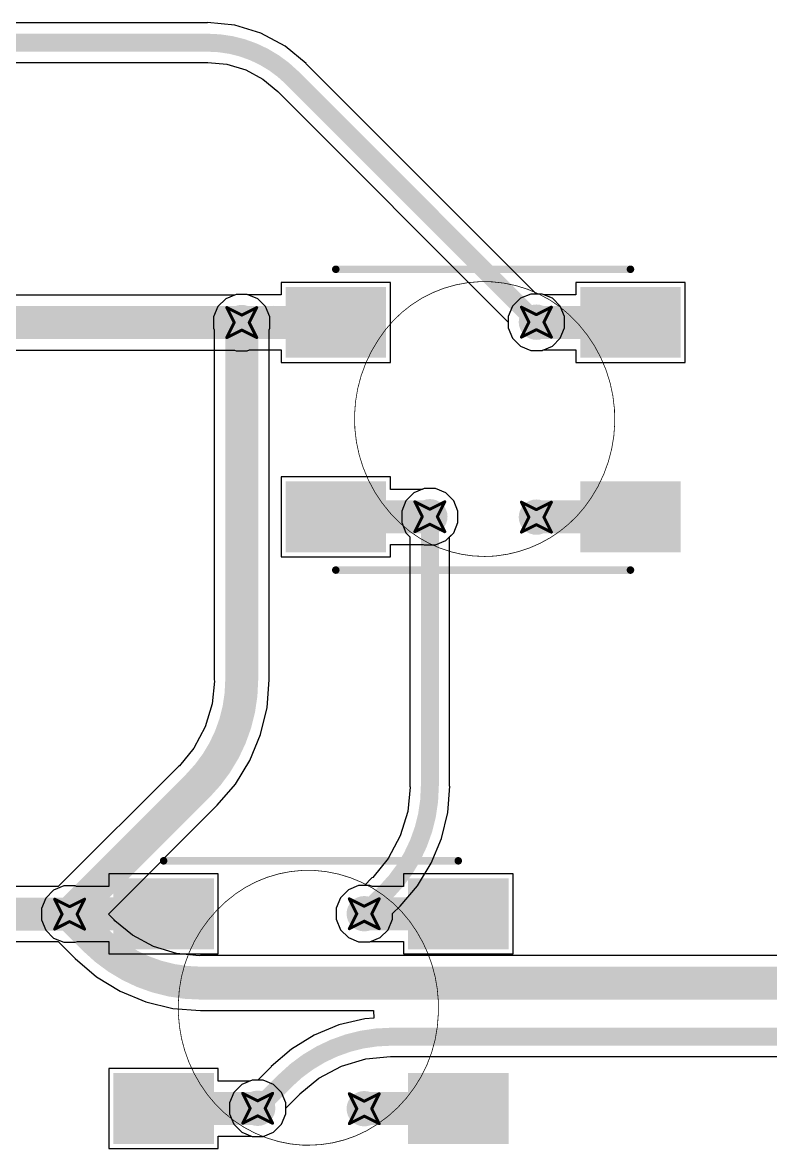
# Model space of a CAD drawing. Header units: inches. Extents: x -11 to 1110, y -7 to 455.
# Drawn here: x 334.96 to 347.65, y 304.36 to 323.46 of the extents above; entities that cross this region are included whole.
import ezdxf

# ---------------------------------------------------------------- set-up
doc = ezdxf.new("R2010")
doc.units = ezdxf.units.IN
for name, color, linetype in [('Bottom Layer', 5, 'Continuous'), ('Drill Drawing', 1, 'Continuous'), ('Mechanical 7', 56, 'Continuous'), ('Top Layer', 1, 'Continuous'), ('Top Overlay', 2, 'Continuous'), ('Top Paste', 8, 'Continuous'), ('Top Solder', 216, 'Continuous'), ('Via Holes', 16, 'Continuous')]:
    doc.layers.add(name, color=color, linetype=linetype)

msp = doc.modelspace()

# ---------------------------------------------------------------- hatches: boundary and pattern name
at = {"layer": 'Bottom Layer'}
h = msp.add_hatch(color=5, dxfattribs=at)
edge = h.paths.add_edge_path()
edge.add_arc((338.68, 318.366), 0.3, 0, 360)
h = msp.add_hatch(color=5, dxfattribs=at)
edge = h.paths.add_edge_path()
edge.add_arc((343.68, 318.373), 0.3, 0, 360)
h = msp.add_hatch(color=5, dxfattribs=at)
edge = h.paths.add_edge_path()
edge.add_arc((341.872, 315.073), 0.3, 0, 360)
h = msp.add_hatch(color=5, dxfattribs=at)
edge = h.paths.add_edge_path()
edge.add_arc((343.68, 315.066), 0.3, 0, 360)
h = msp.add_hatch(color=5, dxfattribs=at)
edge = h.paths.add_edge_path()
edge.add_arc((335.759, 308.333), 0.3, 0, 360)
h = msp.add_hatch(color=5, dxfattribs=at)
edge = h.paths.add_edge_path()
edge.add_arc((340.759, 308.34), 0.3, 0, 360)
h = msp.add_hatch(color=5, dxfattribs=at)
edge = h.paths.add_edge_path()
edge.add_arc((338.951, 305.04), 0.3, 0, 360)
h = msp.add_hatch(color=5, dxfattribs=at)
edge = h.paths.add_edge_path()
edge.add_arc((340.759, 305.033), 0.3, 0, 360)
at = {"layer": 'Top Layer'}
for points in [[(339.526, 318.869), (341.026, 318.869), (341.026, 317.869), (339.526, 317.869)], [(346.026, 317.869), (344.526, 317.869), (344.526, 318.869), (346.026, 318.869)], [(339.526, 315.569), (341.026, 315.569), (341.026, 314.569), (339.526, 314.569)], [(344.526, 315.569), (346.026, 315.569), (346.026, 314.569), (344.526, 314.569)], [(336.605, 308.836), (338.105, 308.836), (338.105, 307.836), (336.605, 307.836)], [(343.105, 307.836), (341.605, 307.836), (341.605, 308.836), (343.105, 308.836)], [(336.605, 305.536), (338.105, 305.536), (338.105, 304.536), (336.605, 304.536)], [(341.605, 305.536), (343.105, 305.536), (343.105, 304.536), (341.605, 304.536)]]:
    msp.add_hatch(color=1, dxfattribs=at).paths.add_polyline_path(points)
h = msp.add_hatch(color=1, dxfattribs=at)
edge = h.paths.add_edge_path()
edge.add_arc((338.68, 318.366), 0.3, 0, 360)
h = msp.add_hatch(color=1, dxfattribs=at)
edge = h.paths.add_edge_path()
edge.add_arc((343.68, 318.373), 0.3, 0, 360)
h = msp.add_hatch(color=1, dxfattribs=at)
edge = h.paths.add_edge_path()
edge.add_arc((341.872, 315.073), 0.3, 0, 360)
h = msp.add_hatch(color=1, dxfattribs=at)
edge = h.paths.add_edge_path()
edge.add_arc((343.68, 315.066), 0.3, 0, 360)
h = msp.add_hatch(color=1, dxfattribs=at)
edge = h.paths.add_edge_path()
edge.add_arc((335.759, 308.333), 0.3, 0, 360)
h = msp.add_hatch(color=1, dxfattribs=at)
edge = h.paths.add_edge_path()
edge.add_arc((340.759, 308.34), 0.3, 0, 360)
h = msp.add_hatch(color=1, dxfattribs=at)
edge = h.paths.add_edge_path()
edge.add_arc((338.951, 305.04), 0.3, 0, 360)
h = msp.add_hatch(color=1, dxfattribs=at)
edge = h.paths.add_edge_path()
edge.add_arc((340.759, 305.033), 0.3, 0, 360)
at = {"layer": 'Top Paste'}
for points in [[(339.526, 318.869), (341.026, 318.869), (341.026, 317.869), (339.526, 317.869)], [(346.026, 317.869), (344.526, 317.869), (344.526, 318.869), (346.026, 318.869)], [(339.526, 315.569), (341.026, 315.569), (341.026, 314.569), (339.526, 314.569)], [(344.526, 315.569), (346.026, 315.569), (346.026, 314.569), (344.526, 314.569)], [(336.605, 308.836), (338.105, 308.836), (338.105, 307.836), (336.605, 307.836)], [(343.105, 307.836), (341.605, 307.836), (341.605, 308.836), (343.105, 308.836)], [(336.605, 305.536), (338.105, 305.536), (338.105, 304.536), (336.605, 304.536)], [(341.605, 305.536), (343.105, 305.536), (343.105, 304.536), (341.605, 304.536)]]:
    msp.add_hatch(color=8, dxfattribs=at).paths.add_polyline_path(points)
at = {"layer": 'Top Solder'}
for points in [[(339.424, 318.971), (341.128, 318.971), (341.128, 317.768), (339.424, 317.768)], [(346.128, 317.768), (344.424, 317.768), (344.424, 318.971), (346.128, 318.971)], [(339.424, 315.671), (341.128, 315.671), (341.128, 314.468), (339.424, 314.468)], [(344.424, 315.671), (346.128, 315.671), (346.128, 314.468), (344.424, 314.468)], [(336.503, 308.938), (338.207, 308.938), (338.207, 307.735), (336.503, 307.735)], [(343.207, 307.735), (341.503, 307.735), (341.503, 308.938), (343.207, 308.938)], [(336.503, 305.638), (338.207, 305.638), (338.207, 304.435), (336.503, 304.435)], [(341.503, 305.638), (343.207, 305.638), (343.207, 304.435), (341.503, 304.435)]]:
    msp.add_hatch(color=216, dxfattribs=at).paths.add_polyline_path(points)
at = {"layer": 'Via Holes'}
h = msp.add_hatch(color=7, dxfattribs=at)
edge = h.paths.add_edge_path()
edge.add_arc((338.68, 318.366), 0.15, 0, 360)
h = msp.add_hatch(color=7, dxfattribs=at)
edge = h.paths.add_edge_path()
edge.add_arc((343.68, 318.373), 0.15, 0, 360)
h = msp.add_hatch(color=7, dxfattribs=at)
edge = h.paths.add_edge_path()
edge.add_arc((341.872, 315.073), 0.15, 0, 360)
h = msp.add_hatch(color=7, dxfattribs=at)
edge = h.paths.add_edge_path()
edge.add_arc((343.68, 315.066), 0.15, 0, 360)
h = msp.add_hatch(color=7, dxfattribs=at)
edge = h.paths.add_edge_path()
edge.add_arc((335.759, 308.333), 0.15, 0, 360)
h = msp.add_hatch(color=7, dxfattribs=at)
edge = h.paths.add_edge_path()
edge.add_arc((340.759, 308.34), 0.15, 0, 360)
h = msp.add_hatch(color=7, dxfattribs=at)
edge = h.paths.add_edge_path()
edge.add_arc((338.951, 305.04), 0.15, 0, 360)
h = msp.add_hatch(color=7, dxfattribs=at)
edge = h.paths.add_edge_path()
edge.add_arc((340.759, 305.033), 0.15, 0, 360)

# ---------------------------------------------------------------- linework, layer by layer
at = {"layer": 'Bottom Layer'}
for p, q in [((338.099, 323.45), (330.032, 323.45)), ((338.562, 323.409), (338.099, 323.455)), ((338.099, 323.455), (338.099, 323.45)), ((339.006, 323.275), (338.562, 323.409)), ((339.416, 323.056), (339.006, 323.275)), ((339.775, 322.761), (339.416, 323.056)), ((330.032, 322.777), (338.099, 322.777)), ((338.099, 322.777), (338.106, 322.778)), ((338.106, 322.778), (338.43, 322.746)), ((338.43, 322.746), (338.748, 322.65)), ((339.772, 322.757), (339.775, 322.761)), ((343.679, 318.85), (339.772, 322.757)), ((338.748, 322.65), (339.04, 322.493)), ((339.04, 322.493), (339.292, 322.287)), ((339.292, 322.287), (339.296, 322.281)), ((339.296, 322.281), (343.203, 318.374)), ((338.41, 318.771), (338.275, 318.636)), ((338.585, 318.844), (338.41, 318.771)), ((338.775, 318.844), (338.585, 318.844)), ((338.951, 318.771), (338.775, 318.844)), ((339.085, 318.636), (338.951, 318.771)), ((343.775, 318.85), (343.679, 318.85)), ((343.951, 318.778), (343.775, 318.85)), ((344.085, 318.643), (343.951, 318.778)), ((338.275, 318.636), (338.203, 318.461)), ((339.158, 318.461), (339.085, 318.636)), ((344.158, 318.468), (344.085, 318.643)), ((338.203, 318.461), (338.203, 318.271)), ((339.158, 318.271), (339.158, 318.461)), ((343.203, 318.374), (343.203, 318.278)), ((344.158, 318.278), (344.158, 318.468)), ((338.203, 318.271), (338.214, 318.243)), ((338.214, 318.243), (338.214, 312.306)), ((339.147, 318.243), (339.158, 318.271)), ((339.147, 312.306), (339.147, 318.243)), ((343.203, 318.278), (343.275, 318.102)), ((344.085, 318.102), (344.158, 318.278)), ((343.275, 318.102), (343.41, 317.968)), ((343.41, 317.968), (343.585, 317.895)), ((343.775, 317.895), (343.951, 317.968)), ((343.951, 317.968), (344.085, 318.102)), ((343.585, 317.895), (343.775, 317.895)), ((341.601, 315.478), (341.467, 315.343)), ((341.777, 315.55), (341.601, 315.478)), ((341.967, 315.55), (341.777, 315.55)), ((342.142, 315.478), (341.967, 315.55)), ((342.277, 315.343), (342.142, 315.478)), ((341.467, 315.343), (341.394, 315.168)), ((342.349, 315.168), (342.277, 315.343)), ((341.394, 315.168), (341.394, 314.978)), ((342.349, 314.978), (342.349, 315.168)), ((341.394, 314.978), (341.467, 314.802)), ((342.277, 314.802), (342.349, 314.978)), ((341.467, 314.802), (341.535, 314.734)), ((341.535, 314.734), (341.535, 310.504)), ((342.208, 314.734), (342.277, 314.802)), ((342.208, 310.504), (342.208, 314.734)), ((338.218, 312.285), (338.181, 311.9)), ((338.214, 312.306), (338.218, 312.285)), ((339.11, 311.836), (339.147, 312.306)), ((339.147, 312.306), (339.147, 312.306)), ((338.181, 311.9), (338.062, 311.51)), ((339, 311.377), (339.11, 311.836)), ((338.062, 311.51), (337.87, 311.15)), ((338.819, 310.941), (339, 311.377)), ((337.87, 311.15), (337.625, 310.851)), ((338.573, 310.539), (338.819, 310.941)), ((337.607, 310.839), (335.566, 308.799)), ((337.625, 310.851), (337.607, 310.839)), ((338.266, 310.18), (338.573, 310.539)), ((341.538, 310.489), (341.497, 310.073)), ((341.535, 310.504), (341.538, 310.489)), ((342.175, 310.054), (342.211, 310.504)), ((342.211, 310.504), (342.208, 310.504)), ((336.419, 308.333), (338.266, 310.18)), ((338.266, 310.18), (338.266, 310.18)), ((338.266, 310.18), (338.266, 310.18)), ((341.497, 310.073), (341.371, 309.659)), ((342.07, 309.614), (342.175, 310.054)), ((341.371, 309.659), (341.167, 309.277)), ((341.897, 309.197), (342.07, 309.614)), ((341.167, 309.277), (340.902, 308.954)), ((341.661, 308.812), (341.897, 309.197)), ((335.566, 308.799), (320.597, 308.799)), ((340.664, 308.817), (340.489, 308.745)), ((340.761, 308.817), (340.664, 308.817)), ((340.89, 308.946), (340.761, 308.817)), ((340.902, 308.954), (340.89, 308.946)), ((341.367, 308.468), (341.661, 308.812)), ((340.354, 308.61), (340.282, 308.435)), ((340.489, 308.745), (340.354, 308.61)), ((340.282, 308.435), (340.282, 308.245)), ((341.237, 308.341), (341.366, 308.47)), ((341.366, 308.47), (341.367, 308.468)), ((336.514, 308.237), (336.419, 308.333)), ((336.526, 308.219), (336.514, 308.237)), ((340.282, 308.245), (340.354, 308.069)), ((341.164, 308.069), (341.237, 308.245)), ((341.237, 308.245), (341.237, 308.341)), ((336.825, 307.974), (336.526, 308.219)), ((340.354, 308.069), (340.489, 307.935)), ((341.03, 307.935), (341.164, 308.069)), ((320.597, 307.867), (335.566, 307.867)), ((335.566, 307.867), (335.855, 307.578)), ((337.185, 307.782), (336.825, 307.974)), ((340.489, 307.935), (340.664, 307.862)), ((340.664, 307.862), (340.854, 307.862)), ((340.854, 307.862), (341.03, 307.935)), ((337.575, 307.663), (337.185, 307.782)), ((337.96, 307.625), (337.575, 307.663)), ((335.855, 307.578), (335.855, 307.578)), ((335.855, 307.578), (335.855, 307.578)), ((335.855, 307.578), (336.214, 307.271)), ((337.981, 307.63), (337.96, 307.625)), ((351.551, 307.63), (337.981, 307.63)), ((336.214, 307.271), (336.616, 307.025)), ((336.616, 307.025), (337.052, 306.844)), ((337.052, 306.844), (337.511, 306.734)), ((337.511, 306.734), (337.981, 306.697)), ((337.981, 306.697), (337.981, 306.697)), ((337.981, 306.697), (340.917, 306.697)), ((340.917, 306.697), (340.922, 306.57)), ((340.767, 306.558), (340.328, 306.453)), ((340.922, 306.57), (340.767, 306.558)), ((340.328, 306.453), (339.91, 306.28)), ((339.91, 306.28), (339.525, 306.044)), ((339.525, 306.044), (339.182, 305.75)), ((339.183, 305.749), (338.952, 305.517)), ((339.182, 305.75), (339.183, 305.749)), ((339.991, 305.55), (340.373, 305.754)), ((340.373, 305.754), (340.787, 305.88)), ((340.787, 305.88), (341.203, 305.921)), ((341.203, 305.921), (341.218, 305.918)), ((341.218, 305.918), (354.706, 305.918)), ((339.668, 305.285), (339.991, 305.55)), ((338.68, 305.445), (338.546, 305.31)), ((338.856, 305.517), (338.68, 305.445)), ((338.952, 305.517), (338.856, 305.517)), ((338.546, 305.31), (338.473, 305.135)), ((339.428, 305.041), (339.66, 305.272)), ((339.66, 305.272), (339.668, 305.285)), ((338.473, 305.135), (338.473, 304.945)), ((339.428, 304.945), (339.428, 305.041)), ((338.473, 304.945), (338.546, 304.769)), ((339.356, 304.769), (339.428, 304.945)), ((338.546, 304.769), (338.68, 304.635)), ((338.68, 304.635), (338.856, 304.562)), ((339.046, 304.562), (339.221, 304.635)), ((339.221, 304.635), (339.356, 304.769)), ((338.856, 304.562), (339.046, 304.562))]:
    msp.add_line(p, q, dxfattribs=at)
for points in [[(330.032, 323.113, 0.305, 0.305, 0), (338.099, 323.113, 0.305, 0.305, 0)], [(338.099, 323.113, 0.305, 0.305, -0.198912), (339.534, 322.519, 0.305, 0.305, 0)], [(339.534, 322.519, 0.305, 0.305, 0), (343.68, 318.373, 0.305, 0.305, 0)], [(338.68, 312.306, 0.559, 0.559, 0), (338.68, 318.366, 0.559, 0.559, 0)], [(341.872, 310.504, 0.305, 0.305, 0), (341.872, 315.073, 0.305, 0.305, 0)], [(338.68, 312.306, 0.559, 0.559, -0.198912), (337.936, 310.51, 0.559, 0.559, 0)], [(335.759, 308.333, 0.559, 0.559, 0), (337.936, 310.51, 0.559, 0.559, 0)], [(341.872, 310.504, 0.305, 0.305, -0.198912), (341.128, 308.708, 0.305, 0.305, 0)], [(340.759, 308.34, 0.305, 0.305, 0), (341.128, 308.708, 0.305, 0.305, 0)], [(320.597, 308.333, 0.559, 0.559, 0), (335.759, 308.333, 0.559, 0.559, 0)], [(335.759, 308.333, 0.559, 0.559, 0), (336.185, 307.907, 0.559, 0.559, 0)], [(337.981, 307.163, 0.559, 0.559, -0.198912), (336.185, 307.907, 0.559, 0.559, 0)], [(337.981, 307.163, 0.559, 0.559, 0), (351.674, 307.163, 0.559, 0.559, 0)], [(339.421, 305.51, 0.305, 0.305, -0.198912), (341.218, 306.254, 0.305, 0.305, 0)], [(341.218, 306.254, 0.305, 0.305, 0), (354.706, 306.254, 0.305, 0.305, 0)], [(338.951, 305.04, 0.305, 0.305, 0), (339.421, 305.51, 0.305, 0.305, 0)]]:
    msp.add_lwpolyline(points, format="xyseb", dxfattribs=at)
for points in [[(338.023, 323.113, 0.152, 0.152, 1), (338.176, 323.113, 0.152, 0.152, 1)], [(338.023, 323.113, 0.152, 0.152, 1), (338.176, 323.113, 0.152, 0.152, 1)], [(339.457, 322.519, 0.152, 0.152, 1), (339.61, 322.519, 0.152, 0.152, 1)], [(339.457, 322.519, 0.152, 0.152, 1), (339.61, 322.519, 0.152, 0.152, 1)], [(338.541, 318.366, 0.279, 0.279, 1), (338.82, 318.366, 0.279, 0.279, 1)], [(343.604, 318.373, 0.152, 0.152, 1), (343.757, 318.373, 0.152, 0.152, 1)], [(341.795, 315.073, 0.152, 0.152, 1), (341.948, 315.073, 0.152, 0.152, 1)], [(338.541, 312.306, 0.279, 0.279, 1), (338.82, 312.306, 0.279, 0.279, 1)], [(338.541, 312.306, 0.279, 0.279, 1), (338.82, 312.306, 0.279, 0.279, 1)], [(337.797, 310.51, 0.279, 0.279, 1), (338.076, 310.51, 0.279, 0.279, 1)], [(337.797, 310.51, 0.279, 0.279, 1), (338.076, 310.51, 0.279, 0.279, 1)], [(341.795, 310.504, 0.152, 0.152, 1), (341.948, 310.504, 0.152, 0.152, 1)], [(341.795, 310.504, 0.152, 0.152, 1), (341.948, 310.504, 0.152, 0.152, 1)], [(341.051, 308.708, 0.152, 0.152, 1), (341.204, 308.708, 0.152, 0.152, 1)], [(341.051, 308.708, 0.152, 0.152, 1), (341.204, 308.708, 0.152, 0.152, 1)], [(335.62, 308.333, 0.279, 0.279, 1), (335.899, 308.333, 0.279, 0.279, 1)], [(335.62, 308.333, 0.279, 0.279, 1), (335.899, 308.333, 0.279, 0.279, 1)], [(335.62, 308.333, 0.279, 0.279, 1), (335.899, 308.333, 0.279, 0.279, 1)], [(340.683, 308.34, 0.152, 0.152, 1), (340.836, 308.34, 0.152, 0.152, 1)], [(336.045, 307.907, 0.279, 0.279, 1), (336.325, 307.907, 0.279, 0.279, 1)], [(336.045, 307.907, 0.279, 0.279, 1), (336.325, 307.907, 0.279, 0.279, 1)], [(337.841, 307.163, 0.279, 0.279, 1), (338.121, 307.163, 0.279, 0.279, 1)], [(337.841, 307.163, 0.279, 0.279, 1), (338.121, 307.163, 0.279, 0.279, 1)], [(341.141, 306.254, 0.152, 0.152, 1), (341.294, 306.254, 0.152, 0.152, 1)], [(341.141, 306.254, 0.152, 0.152, 1), (341.294, 306.254, 0.152, 0.152, 1)], [(339.345, 305.51, 0.152, 0.152, 1), (339.498, 305.51, 0.152, 0.152, 1)], [(339.345, 305.51, 0.152, 0.152, 1), (339.498, 305.51, 0.152, 0.152, 1)], [(338.874, 305.04, 0.152, 0.152, 1), (339.027, 305.04, 0.152, 0.152, 1)]]:
    msp.add_lwpolyline(points, format="xyseb", close=True, dxfattribs=at)
at = {"layer": 'Drill Drawing'}
for points in [[(338.426, 318.62, 0.0508, 0.0508, 0), (338.68, 318.493, 0.0508, 0.0508, 0)], [(338.426, 318.62, 0.0508, 0.0508, 0), (338.553, 318.366, 0.0508, 0.0508, 0)], [(338.68, 318.493, 0.0508, 0.0508, 0), (338.934, 318.62, 0.0508, 0.0508, 0)], [(338.807, 318.366, 0.0508, 0.0508, 0), (338.934, 318.62, 0.0508, 0.0508, 0)], [(343.426, 318.627, 0.0508, 0.0508, 0), (343.68, 318.5, 0.0508, 0.0508, 0)], [(343.426, 318.627, 0.0508, 0.0508, 0), (343.553, 318.373, 0.0508, 0.0508, 0)], [(343.68, 318.5, 0.0508, 0.0508, 0), (343.934, 318.627, 0.0508, 0.0508, 0)], [(343.807, 318.373, 0.0508, 0.0508, 0), (343.934, 318.627, 0.0508, 0.0508, 0)], [(338.426, 318.112, 0.0508, 0.0508, 0), (338.553, 318.366, 0.0508, 0.0508, 0)], [(338.807, 318.366, 0.0508, 0.0508, 0), (338.934, 318.112, 0.0508, 0.0508, 0)], [(343.426, 318.119, 0.0508, 0.0508, 0), (343.553, 318.373, 0.0508, 0.0508, 0)], [(343.807, 318.373, 0.0508, 0.0508, 0), (343.934, 318.119, 0.0508, 0.0508, 0)], [(338.426, 318.112, 0.0508, 0.0508, 0), (338.68, 318.239, 0.0508, 0.0508, 0)], [(338.68, 318.239, 0.0508, 0.0508, 0), (338.934, 318.112, 0.0508, 0.0508, 0)], [(343.426, 318.119, 0.0508, 0.0508, 0), (343.68, 318.246, 0.0508, 0.0508, 0)], [(343.68, 318.246, 0.0508, 0.0508, 0), (343.934, 318.119, 0.0508, 0.0508, 0)], [(341.618, 315.327, 0.0508, 0.0508, 0), (341.872, 315.2, 0.0508, 0.0508, 0)], [(341.618, 315.327, 0.0508, 0.0508, 0), (341.745, 315.073, 0.0508, 0.0508, 0)], [(341.872, 315.2, 0.0508, 0.0508, 0), (342.126, 315.327, 0.0508, 0.0508, 0)], [(341.999, 315.073, 0.0508, 0.0508, 0), (342.126, 315.327, 0.0508, 0.0508, 0)], [(343.426, 315.32, 0.0508, 0.0508, 0), (343.68, 315.193, 0.0508, 0.0508, 0)], [(343.426, 315.32, 0.0508, 0.0508, 0), (343.553, 315.066, 0.0508, 0.0508, 0)], [(343.68, 315.193, 0.0508, 0.0508, 0), (343.934, 315.32, 0.0508, 0.0508, 0)], [(343.807, 315.066, 0.0508, 0.0508, 0), (343.934, 315.32, 0.0508, 0.0508, 0)], [(341.618, 314.819, 0.0508, 0.0508, 0), (341.745, 315.073, 0.0508, 0.0508, 0)], [(341.999, 315.073, 0.0508, 0.0508, 0), (342.126, 314.819, 0.0508, 0.0508, 0)], [(341.618, 314.819, 0.0508, 0.0508, 0), (341.872, 314.946, 0.0508, 0.0508, 0)], [(341.872, 314.946, 0.0508, 0.0508, 0), (342.126, 314.819, 0.0508, 0.0508, 0)], [(343.426, 314.812, 0.0508, 0.0508, 0), (343.553, 315.066, 0.0508, 0.0508, 0)], [(343.426, 314.812, 0.0508, 0.0508, 0), (343.68, 314.939, 0.0508, 0.0508, 0)], [(343.68, 314.939, 0.0508, 0.0508, 0), (343.934, 314.812, 0.0508, 0.0508, 0)], [(343.807, 315.066, 0.0508, 0.0508, 0), (343.934, 314.812, 0.0508, 0.0508, 0)], [(335.505, 308.587, 0.0508, 0.0508, 0), (335.759, 308.46, 0.0508, 0.0508, 0)], [(335.505, 308.587, 0.0508, 0.0508, 0), (335.632, 308.333, 0.0508, 0.0508, 0)], [(335.759, 308.46, 0.0508, 0.0508, 0), (336.013, 308.587, 0.0508, 0.0508, 0)], [(335.886, 308.333, 0.0508, 0.0508, 0), (336.013, 308.587, 0.0508, 0.0508, 0)], [(340.505, 308.594, 0.0508, 0.0508, 0), (340.759, 308.467, 0.0508, 0.0508, 0)], [(340.505, 308.594, 0.0508, 0.0508, 0), (340.632, 308.34, 0.0508, 0.0508, 0)], [(340.759, 308.467, 0.0508, 0.0508, 0), (341.013, 308.594, 0.0508, 0.0508, 0)], [(340.886, 308.34, 0.0508, 0.0508, 0), (341.013, 308.594, 0.0508, 0.0508, 0)], [(335.505, 308.079, 0.0508, 0.0508, 0), (335.632, 308.333, 0.0508, 0.0508, 0)], [(335.505, 308.079, 0.0508, 0.0508, 0), (335.759, 308.206, 0.0508, 0.0508, 0)], [(335.759, 308.206, 0.0508, 0.0508, 0), (336.013, 308.079, 0.0508, 0.0508, 0)], [(335.886, 308.333, 0.0508, 0.0508, 0), (336.013, 308.079, 0.0508, 0.0508, 0)], [(340.505, 308.086, 0.0508, 0.0508, 0), (340.632, 308.34, 0.0508, 0.0508, 0)], [(340.505, 308.086, 0.0508, 0.0508, 0), (340.759, 308.213, 0.0508, 0.0508, 0)], [(340.759, 308.213, 0.0508, 0.0508, 0), (341.013, 308.086, 0.0508, 0.0508, 0)], [(340.886, 308.34, 0.0508, 0.0508, 0), (341.013, 308.086, 0.0508, 0.0508, 0)], [(338.697, 305.294, 0.0508, 0.0508, 0), (338.951, 305.167, 0.0508, 0.0508, 0)], [(338.697, 305.294, 0.0508, 0.0508, 0), (338.824, 305.04, 0.0508, 0.0508, 0)], [(338.951, 305.167, 0.0508, 0.0508, 0), (339.205, 305.294, 0.0508, 0.0508, 0)], [(339.078, 305.04, 0.0508, 0.0508, 0), (339.205, 305.294, 0.0508, 0.0508, 0)], [(340.505, 305.287, 0.0508, 0.0508, 0), (340.759, 305.16, 0.0508, 0.0508, 0)], [(340.505, 305.287, 0.0508, 0.0508, 0), (340.632, 305.033, 0.0508, 0.0508, 0)], [(340.759, 305.16, 0.0508, 0.0508, 0), (341.013, 305.287, 0.0508, 0.0508, 0)], [(340.886, 305.033, 0.0508, 0.0508, 0), (341.013, 305.287, 0.0508, 0.0508, 0)], [(338.697, 304.786, 0.0508, 0.0508, 0), (338.824, 305.04, 0.0508, 0.0508, 0)], [(339.078, 305.04, 0.0508, 0.0508, 0), (339.205, 304.786, 0.0508, 0.0508, 0)], [(340.505, 304.779, 0.0508, 0.0508, 0), (340.632, 305.033, 0.0508, 0.0508, 0)], [(340.886, 305.033, 0.0508, 0.0508, 0), (341.013, 304.779, 0.0508, 0.0508, 0)], [(338.697, 304.786, 0.0508, 0.0508, 0), (338.951, 304.913, 0.0508, 0.0508, 0)], [(338.951, 304.913, 0.0508, 0.0508, 0), (339.205, 304.786, 0.0508, 0.0508, 0)], [(340.505, 304.779, 0.0508, 0.0508, 0), (340.759, 304.906, 0.0508, 0.0508, 0)], [(340.759, 304.906, 0.0508, 0.0508, 0), (341.013, 304.779, 0.0508, 0.0508, 0)]]:
    msp.add_lwpolyline(points, format="xyseb", dxfattribs=at)
for points in [[(338.414, 318.62, 0.0254, 0.0254, 1), (338.439, 318.62, 0.0254, 0.0254, 1)], [(338.414, 318.62, 0.0254, 0.0254, 1), (338.439, 318.62, 0.0254, 0.0254, 1)], [(338.922, 318.62, 0.0254, 0.0254, 1), (338.947, 318.62, 0.0254, 0.0254, 1)], [(338.922, 318.62, 0.0254, 0.0254, 1), (338.947, 318.62, 0.0254, 0.0254, 1)], [(343.414, 318.627, 0.0254, 0.0254, 1), (343.439, 318.627, 0.0254, 0.0254, 1)], [(343.414, 318.627, 0.0254, 0.0254, 1), (343.439, 318.627, 0.0254, 0.0254, 1)], [(343.922, 318.627, 0.0254, 0.0254, 1), (343.947, 318.627, 0.0254, 0.0254, 1)], [(343.922, 318.627, 0.0254, 0.0254, 1), (343.947, 318.627, 0.0254, 0.0254, 1)], [(338.541, 318.366, 0.0254, 0.0254, 1), (338.566, 318.366, 0.0254, 0.0254, 1)], [(338.541, 318.366, 0.0254, 0.0254, 1), (338.566, 318.366, 0.0254, 0.0254, 1)], [(338.668, 318.493, 0.0254, 0.0254, 1), (338.693, 318.493, 0.0254, 0.0254, 1)], [(338.668, 318.493, 0.0254, 0.0254, 1), (338.693, 318.493, 0.0254, 0.0254, 1)], [(338.795, 318.366, 0.0254, 0.0254, 1), (338.82, 318.366, 0.0254, 0.0254, 1)], [(338.795, 318.366, 0.0254, 0.0254, 1), (338.82, 318.366, 0.0254, 0.0254, 1)], [(343.541, 318.373, 0.0254, 0.0254, 1), (343.566, 318.373, 0.0254, 0.0254, 1)], [(343.541, 318.373, 0.0254, 0.0254, 1), (343.566, 318.373, 0.0254, 0.0254, 1)], [(343.668, 318.5, 0.0254, 0.0254, 1), (343.693, 318.5, 0.0254, 0.0254, 1)], [(343.668, 318.5, 0.0254, 0.0254, 1), (343.693, 318.5, 0.0254, 0.0254, 1)], [(343.795, 318.373, 0.0254, 0.0254, 1), (343.82, 318.373, 0.0254, 0.0254, 1)], [(343.795, 318.373, 0.0254, 0.0254, 1), (343.82, 318.373, 0.0254, 0.0254, 1)], [(338.668, 318.239, 0.0254, 0.0254, 1), (338.693, 318.239, 0.0254, 0.0254, 1)], [(338.668, 318.239, 0.0254, 0.0254, 1), (338.693, 318.239, 0.0254, 0.0254, 1)], [(343.668, 318.246, 0.0254, 0.0254, 1), (343.693, 318.246, 0.0254, 0.0254, 1)], [(343.668, 318.246, 0.0254, 0.0254, 1), (343.693, 318.246, 0.0254, 0.0254, 1)], [(338.414, 318.112, 0.0254, 0.0254, 1), (338.439, 318.112, 0.0254, 0.0254, 1)], [(338.414, 318.112, 0.0254, 0.0254, 1), (338.439, 318.112, 0.0254, 0.0254, 1)], [(338.922, 318.112, 0.0254, 0.0254, 1), (338.947, 318.112, 0.0254, 0.0254, 1)], [(338.922, 318.112, 0.0254, 0.0254, 1), (338.947, 318.112, 0.0254, 0.0254, 1)], [(343.414, 318.119, 0.0254, 0.0254, 1), (343.439, 318.119, 0.0254, 0.0254, 1)], [(343.414, 318.119, 0.0254, 0.0254, 1), (343.439, 318.119, 0.0254, 0.0254, 1)], [(343.922, 318.119, 0.0254, 0.0254, 1), (343.947, 318.119, 0.0254, 0.0254, 1)], [(343.922, 318.119, 0.0254, 0.0254, 1), (343.947, 318.119, 0.0254, 0.0254, 1)], [(341.605, 315.327, 0.0254, 0.0254, 1), (341.63, 315.327, 0.0254, 0.0254, 1)], [(341.605, 315.327, 0.0254, 0.0254, 1), (341.63, 315.327, 0.0254, 0.0254, 1)], [(342.113, 315.327, 0.0254, 0.0254, 1), (342.138, 315.327, 0.0254, 0.0254, 1)], [(342.113, 315.327, 0.0254, 0.0254, 1), (342.138, 315.327, 0.0254, 0.0254, 1)], [(343.414, 315.32, 0.0254, 0.0254, 1), (343.439, 315.32, 0.0254, 0.0254, 1)], [(343.414, 315.32, 0.0254, 0.0254, 1), (343.439, 315.32, 0.0254, 0.0254, 1)], [(343.922, 315.32, 0.0254, 0.0254, 1), (343.947, 315.32, 0.0254, 0.0254, 1)], [(343.922, 315.32, 0.0254, 0.0254, 1), (343.947, 315.32, 0.0254, 0.0254, 1)], [(341.732, 315.073, 0.0254, 0.0254, 1), (341.757, 315.073, 0.0254, 0.0254, 1)], [(341.732, 315.073, 0.0254, 0.0254, 1), (341.757, 315.073, 0.0254, 0.0254, 1)], [(341.859, 315.2, 0.0254, 0.0254, 1), (341.884, 315.2, 0.0254, 0.0254, 1)], [(341.859, 315.2, 0.0254, 0.0254, 1), (341.884, 315.2, 0.0254, 0.0254, 1)], [(341.986, 315.073, 0.0254, 0.0254, 1), (342.011, 315.073, 0.0254, 0.0254, 1)], [(341.986, 315.073, 0.0254, 0.0254, 1), (342.011, 315.073, 0.0254, 0.0254, 1)], [(343.668, 315.193, 0.0254, 0.0254, 1), (343.693, 315.193, 0.0254, 0.0254, 1)], [(343.668, 315.193, 0.0254, 0.0254, 1), (343.693, 315.193, 0.0254, 0.0254, 1)], [(341.859, 314.946, 0.0254, 0.0254, 1), (341.884, 314.946, 0.0254, 0.0254, 1)], [(341.859, 314.946, 0.0254, 0.0254, 1), (341.884, 314.946, 0.0254, 0.0254, 1)], [(343.541, 315.066, 0.0254, 0.0254, 1), (343.566, 315.066, 0.0254, 0.0254, 1)], [(343.541, 315.066, 0.0254, 0.0254, 1), (343.566, 315.066, 0.0254, 0.0254, 1)], [(343.668, 314.939, 0.0254, 0.0254, 1), (343.693, 314.939, 0.0254, 0.0254, 1)], [(343.668, 314.939, 0.0254, 0.0254, 1), (343.693, 314.939, 0.0254, 0.0254, 1)], [(343.795, 315.066, 0.0254, 0.0254, 1), (343.82, 315.066, 0.0254, 0.0254, 1)], [(343.795, 315.066, 0.0254, 0.0254, 1), (343.82, 315.066, 0.0254, 0.0254, 1)], [(341.605, 314.819, 0.0254, 0.0254, 1), (341.63, 314.819, 0.0254, 0.0254, 1)], [(341.605, 314.819, 0.0254, 0.0254, 1), (341.63, 314.819, 0.0254, 0.0254, 1)], [(342.113, 314.819, 0.0254, 0.0254, 1), (342.138, 314.819, 0.0254, 0.0254, 1)], [(342.113, 314.819, 0.0254, 0.0254, 1), (342.138, 314.819, 0.0254, 0.0254, 1)], [(343.414, 314.812, 0.0254, 0.0254, 1), (343.439, 314.812, 0.0254, 0.0254, 1)], [(343.414, 314.812, 0.0254, 0.0254, 1), (343.439, 314.812, 0.0254, 0.0254, 1)], [(343.922, 314.812, 0.0254, 0.0254, 1), (343.947, 314.812, 0.0254, 0.0254, 1)], [(343.922, 314.812, 0.0254, 0.0254, 1), (343.947, 314.812, 0.0254, 0.0254, 1)], [(335.493, 308.587, 0.0254, 0.0254, 1), (335.518, 308.587, 0.0254, 0.0254, 1)], [(335.493, 308.587, 0.0254, 0.0254, 1), (335.518, 308.587, 0.0254, 0.0254, 1)], [(336.001, 308.587, 0.0254, 0.0254, 1), (336.026, 308.587, 0.0254, 0.0254, 1)], [(336.001, 308.587, 0.0254, 0.0254, 1), (336.026, 308.587, 0.0254, 0.0254, 1)], [(340.493, 308.594, 0.0254, 0.0254, 1), (340.518, 308.594, 0.0254, 0.0254, 1)], [(340.493, 308.594, 0.0254, 0.0254, 1), (340.518, 308.594, 0.0254, 0.0254, 1)], [(341.001, 308.594, 0.0254, 0.0254, 1), (341.026, 308.594, 0.0254, 0.0254, 1)], [(341.001, 308.594, 0.0254, 0.0254, 1), (341.026, 308.594, 0.0254, 0.0254, 1)], [(335.747, 308.46, 0.0254, 0.0254, 1), (335.772, 308.46, 0.0254, 0.0254, 1)], [(335.747, 308.46, 0.0254, 0.0254, 1), (335.772, 308.46, 0.0254, 0.0254, 1)], [(340.747, 308.467, 0.0254, 0.0254, 1), (340.772, 308.467, 0.0254, 0.0254, 1)], [(340.747, 308.467, 0.0254, 0.0254, 1), (340.772, 308.467, 0.0254, 0.0254, 1)], [(335.62, 308.333, 0.0254, 0.0254, 1), (335.645, 308.333, 0.0254, 0.0254, 1)], [(335.62, 308.333, 0.0254, 0.0254, 1), (335.645, 308.333, 0.0254, 0.0254, 1)], [(335.747, 308.206, 0.0254, 0.0254, 1), (335.772, 308.206, 0.0254, 0.0254, 1)], [(335.747, 308.206, 0.0254, 0.0254, 1), (335.772, 308.206, 0.0254, 0.0254, 1)], [(335.874, 308.333, 0.0254, 0.0254, 1), (335.899, 308.333, 0.0254, 0.0254, 1)], [(335.874, 308.333, 0.0254, 0.0254, 1), (335.899, 308.333, 0.0254, 0.0254, 1)], [(340.62, 308.34, 0.0254, 0.0254, 1), (340.645, 308.34, 0.0254, 0.0254, 1)], [(340.62, 308.34, 0.0254, 0.0254, 1), (340.645, 308.34, 0.0254, 0.0254, 1)], [(340.747, 308.213, 0.0254, 0.0254, 1), (340.772, 308.213, 0.0254, 0.0254, 1)], [(340.747, 308.213, 0.0254, 0.0254, 1), (340.772, 308.213, 0.0254, 0.0254, 1)], [(340.874, 308.34, 0.0254, 0.0254, 1), (340.899, 308.34, 0.0254, 0.0254, 1)], [(340.874, 308.34, 0.0254, 0.0254, 1), (340.899, 308.34, 0.0254, 0.0254, 1)], [(335.493, 308.079, 0.0254, 0.0254, 1), (335.518, 308.079, 0.0254, 0.0254, 1)], [(335.493, 308.079, 0.0254, 0.0254, 1), (335.518, 308.079, 0.0254, 0.0254, 1)], [(336.001, 308.079, 0.0254, 0.0254, 1), (336.026, 308.079, 0.0254, 0.0254, 1)], [(336.001, 308.079, 0.0254, 0.0254, 1), (336.026, 308.079, 0.0254, 0.0254, 1)], [(340.493, 308.086, 0.0254, 0.0254, 1), (340.518, 308.086, 0.0254, 0.0254, 1)], [(340.493, 308.086, 0.0254, 0.0254, 1), (340.518, 308.086, 0.0254, 0.0254, 1)], [(341.001, 308.086, 0.0254, 0.0254, 1), (341.026, 308.086, 0.0254, 0.0254, 1)], [(341.001, 308.086, 0.0254, 0.0254, 1), (341.026, 308.086, 0.0254, 0.0254, 1)], [(338.684, 305.294, 0.0254, 0.0254, 1), (338.709, 305.294, 0.0254, 0.0254, 1)], [(338.684, 305.294, 0.0254, 0.0254, 1), (338.709, 305.294, 0.0254, 0.0254, 1)], [(338.938, 305.167, 0.0254, 0.0254, 1), (338.963, 305.167, 0.0254, 0.0254, 1)], [(338.938, 305.167, 0.0254, 0.0254, 1), (338.963, 305.167, 0.0254, 0.0254, 1)], [(339.192, 305.294, 0.0254, 0.0254, 1), (339.217, 305.294, 0.0254, 0.0254, 1)], [(339.192, 305.294, 0.0254, 0.0254, 1), (339.217, 305.294, 0.0254, 0.0254, 1)], [(340.493, 305.287, 0.0254, 0.0254, 1), (340.518, 305.287, 0.0254, 0.0254, 1)], [(340.493, 305.287, 0.0254, 0.0254, 1), (340.518, 305.287, 0.0254, 0.0254, 1)], [(340.747, 305.16, 0.0254, 0.0254, 1), (340.772, 305.16, 0.0254, 0.0254, 1)], [(340.747, 305.16, 0.0254, 0.0254, 1), (340.772, 305.16, 0.0254, 0.0254, 1)], [(341.001, 305.287, 0.0254, 0.0254, 1), (341.026, 305.287, 0.0254, 0.0254, 1)], [(341.001, 305.287, 0.0254, 0.0254, 1), (341.026, 305.287, 0.0254, 0.0254, 1)], [(338.811, 305.04, 0.0254, 0.0254, 1), (338.836, 305.04, 0.0254, 0.0254, 1)], [(338.811, 305.04, 0.0254, 0.0254, 1), (338.836, 305.04, 0.0254, 0.0254, 1)], [(339.065, 305.04, 0.0254, 0.0254, 1), (339.09, 305.04, 0.0254, 0.0254, 1)], [(339.065, 305.04, 0.0254, 0.0254, 1), (339.09, 305.04, 0.0254, 0.0254, 1)], [(340.62, 305.033, 0.0254, 0.0254, 1), (340.645, 305.033, 0.0254, 0.0254, 1)], [(340.62, 305.033, 0.0254, 0.0254, 1), (340.645, 305.033, 0.0254, 0.0254, 1)], [(340.874, 305.033, 0.0254, 0.0254, 1), (340.899, 305.033, 0.0254, 0.0254, 1)], [(340.874, 305.033, 0.0254, 0.0254, 1), (340.899, 305.033, 0.0254, 0.0254, 1)], [(338.684, 304.786, 0.0254, 0.0254, 1), (338.709, 304.786, 0.0254, 0.0254, 1)], [(338.684, 304.786, 0.0254, 0.0254, 1), (338.709, 304.786, 0.0254, 0.0254, 1)], [(338.938, 304.913, 0.0254, 0.0254, 1), (338.963, 304.913, 0.0254, 0.0254, 1)], [(338.938, 304.913, 0.0254, 0.0254, 1), (338.963, 304.913, 0.0254, 0.0254, 1)], [(339.192, 304.786, 0.0254, 0.0254, 1), (339.217, 304.786, 0.0254, 0.0254, 1)], [(339.192, 304.786, 0.0254, 0.0254, 1), (339.217, 304.786, 0.0254, 0.0254, 1)], [(340.493, 304.779, 0.0254, 0.0254, 1), (340.518, 304.779, 0.0254, 0.0254, 1)], [(340.493, 304.779, 0.0254, 0.0254, 1), (340.518, 304.779, 0.0254, 0.0254, 1)], [(340.747, 304.906, 0.0254, 0.0254, 1), (340.772, 304.906, 0.0254, 0.0254, 1)], [(340.747, 304.906, 0.0254, 0.0254, 1), (340.772, 304.906, 0.0254, 0.0254, 1)], [(341.001, 304.779, 0.0254, 0.0254, 1), (341.026, 304.779, 0.0254, 0.0254, 1)], [(341.001, 304.779, 0.0254, 0.0254, 1), (341.026, 304.779, 0.0254, 0.0254, 1)]]:
    msp.add_lwpolyline(points, format="xyseb", close=True, dxfattribs=at)
at = {"layer": 'Mechanical 7'}
for points in [[(340.997, 318.073, 0.0127, 0.0127, -0.436248), (344.072, 318.638, 0.0127, 0.0127, 0)], [(344.072, 318.638, 0.0127, 0.0127, -0.393316), (344.607, 315.39, 0.0127, 0.0127, 0)], [(341.532, 314.824, 0.0127, 0.0127, -0.393181), (340.997, 318.073, 0.0127, 0.0127, 0)], [(344.607, 315.39, 0.0127, 0.0127, -0.226171), (343.008, 314.41, 0.0127, 0.0127, 0)], [(342.8, 314.399, 0.0127, 0.0127, -0.16214), (341.532, 314.824, 0.0127, 0.0127, 0)], [(343.008, 314.41, 0.0127, 0.0127, -0.024738), (342.8, 314.399, 0.0127, 0.0127, 0)], [(338.584, 308.683, 0.0127, 0.0127, -0.167419), (339.904, 309.075, 0.0127, 0.0127, 0)], [(339.904, 309.075, 0.0127, 0.0127, -0.246339), (341.646, 308.042, 0.0127, 0.0127, 0)], [(337.605, 306.843, 0.0127, 0.0127, -0.232737), (338.584, 308.683, 0.0127, 0.0127, 0)], [(341.646, 308.042, 0.0127, 0.0127, -0.152544), (342.016, 306.645, 0.0127, 0.0127, 0)], [(337.977, 305.448, 0.0127, 0.0127, -0.152532), (337.605, 306.843, 0.0127, 0.0127, 0)], [(342.016, 306.645, 0.0127, 0.0127, -0.267372), (340.799, 304.659, 0.0127, 0.0127, 0)], [(339.72, 304.414, 0.0127, 0.0127, -0.246289), (337.977, 305.448, 0.0127, 0.0127, 0)], [(340.799, 304.659, 0.0127, 0.0127, -0.12251), (339.814, 304.414, 0.0127, 0.0127, 0)], [(339.72, 304.414, 0.0127, 0.0127, 0), (339.814, 304.414, 0.0127, 0.0127, 0)]]:
    msp.add_lwpolyline(points, format="xyseb", dxfattribs=at)
for points in [[(344.068, 318.638, 0.00635, 0.00635, 1), (344.075, 318.638, 0.00635, 0.00635, 1)], [(344.068, 318.638, 0.00635, 0.00635, 1), (344.075, 318.638, 0.00635, 0.00635, 1)], [(340.994, 318.073, 0.00635, 0.00635, 1), (341, 318.073, 0.00635, 0.00635, 1)], [(340.994, 318.073, 0.00635, 0.00635, 1), (341, 318.073, 0.00635, 0.00635, 1)], [(344.604, 315.39, 0.00635, 0.00635, 1), (344.61, 315.39, 0.00635, 0.00635, 1)], [(344.604, 315.39, 0.00635, 0.00635, 1), (344.61, 315.39, 0.00635, 0.00635, 1)], [(341.529, 314.824, 0.00635, 0.00635, 1), (341.535, 314.824, 0.00635, 0.00635, 1)], [(341.529, 314.824, 0.00635, 0.00635, 1), (341.535, 314.824, 0.00635, 0.00635, 1)], [(342.797, 314.399, 0.00635, 0.00635, 1), (342.804, 314.399, 0.00635, 0.00635, 1)], [(342.797, 314.399, 0.00635, 0.00635, 1), (342.804, 314.399, 0.00635, 0.00635, 1)], [(343.005, 314.41, 0.00635, 0.00635, 1), (343.011, 314.41, 0.00635, 0.00635, 1)], [(343.005, 314.41, 0.00635, 0.00635, 1), (343.011, 314.41, 0.00635, 0.00635, 1)], [(339.901, 309.075, 0.00635, 0.00635, 1), (339.908, 309.075, 0.00635, 0.00635, 1)], [(339.901, 309.075, 0.00635, 0.00635, 1), (339.908, 309.075, 0.00635, 0.00635, 1)], [(338.581, 308.683, 0.00635, 0.00635, 1), (338.587, 308.683, 0.00635, 0.00635, 1)], [(338.581, 308.683, 0.00635, 0.00635, 1), (338.587, 308.683, 0.00635, 0.00635, 1)], [(341.642, 308.042, 0.00635, 0.00635, 1), (341.649, 308.042, 0.00635, 0.00635, 1)], [(341.642, 308.042, 0.00635, 0.00635, 1), (341.649, 308.042, 0.00635, 0.00635, 1)], [(337.602, 306.843, 0.00635, 0.00635, 1), (337.609, 306.843, 0.00635, 0.00635, 1)], [(337.602, 306.843, 0.00635, 0.00635, 1), (337.609, 306.843, 0.00635, 0.00635, 1)], [(342.013, 306.645, 0.00635, 0.00635, 1), (342.019, 306.645, 0.00635, 0.00635, 1)], [(342.013, 306.645, 0.00635, 0.00635, 1), (342.019, 306.645, 0.00635, 0.00635, 1)], [(337.973, 305.448, 0.00635, 0.00635, 1), (337.98, 305.448, 0.00635, 0.00635, 1)], [(337.973, 305.448, 0.00635, 0.00635, 1), (337.98, 305.448, 0.00635, 0.00635, 1)], [(340.795, 304.659, 0.00635, 0.00635, 1), (340.802, 304.659, 0.00635, 0.00635, 1)], [(340.795, 304.659, 0.00635, 0.00635, 1), (340.802, 304.659, 0.00635, 0.00635, 1)], [(339.717, 304.414, 0.00635, 0.00635, 1), (339.724, 304.414, 0.00635, 0.00635, 1)], [(339.717, 304.414, 0.00635, 0.00635, 1), (339.724, 304.414, 0.00635, 0.00635, 1)], [(339.811, 304.414, 0.00635, 0.00635, 1), (339.817, 304.414, 0.00635, 0.00635, 1)], [(339.811, 304.414, 0.00635, 0.00635, 1), (339.817, 304.414, 0.00635, 0.00635, 1)]]:
    msp.add_lwpolyline(points, format="xyseb", close=True, dxfattribs=at)
at = {"layer": 'Top Layer'}
for p, q in [((341.204, 319.047), (339.348, 319.047)), ((339.348, 319.047), (339.348, 318.835)), ((341.204, 317.691), (341.204, 319.047)), ((346.204, 319.047), (344.348, 319.047)), ((344.348, 319.047), (344.348, 318.835)), ((346.204, 317.691), (346.204, 319.047)), ((338.557, 318.832), (326.881, 318.832)), ((338.585, 318.844), (338.557, 318.832)), ((338.775, 318.844), (338.585, 318.844)), ((338.795, 318.835), (338.775, 318.844)), ((339.348, 318.835), (338.795, 318.835)), ((343.41, 318.778), (343.275, 318.643)), ((343.585, 318.85), (343.41, 318.778)), ((343.775, 318.85), (343.585, 318.85)), ((343.812, 318.835), (343.775, 318.85)), ((344.348, 318.835), (343.812, 318.835)), ((343.275, 318.643), (343.203, 318.468)), ((343.203, 318.468), (343.203, 318.278)), ((343.203, 318.278), (343.275, 318.102)), ((343.275, 318.102), (343.41, 317.968)), ((343.41, 317.968), (343.585, 317.895)), ((326.881, 317.9), (338.557, 317.9)), ((338.557, 317.9), (338.585, 317.888)), ((338.585, 317.888), (338.775, 317.888)), ((338.775, 317.888), (338.812, 317.903)), ((338.812, 317.903), (339.348, 317.903)), ((339.348, 317.903), (339.348, 317.691)), ((343.585, 317.895), (343.775, 317.895)), ((343.775, 317.895), (343.795, 317.903)), ((343.795, 317.903), (344.348, 317.903)), ((344.348, 317.903), (344.348, 317.691)), ((339.348, 317.691), (341.204, 317.691)), ((344.348, 317.691), (346.204, 317.691)), ((341.204, 315.747), (339.348, 315.747)), ((339.348, 315.747), (339.348, 314.391)), ((341.204, 315.535), (341.204, 315.747)), ((341.74, 315.535), (341.204, 315.535)), ((341.777, 315.55), (341.74, 315.535)), ((341.967, 315.55), (341.777, 315.55)), ((342.142, 315.478), (341.967, 315.55)), ((342.277, 315.343), (342.142, 315.478)), ((342.349, 315.168), (342.277, 315.343)), ((342.349, 314.978), (342.349, 315.168)), ((342.277, 314.802), (342.349, 314.978)), ((342.142, 314.668), (342.277, 314.802)), ((341.204, 314.391), (341.204, 314.603)), ((341.204, 314.603), (341.757, 314.603)), ((341.757, 314.603), (341.777, 314.595)), ((341.777, 314.595), (341.967, 314.595)), ((341.967, 314.595), (342.142, 314.668)), ((339.348, 314.391), (341.204, 314.391)), ((338.283, 309.014), (336.427, 309.014)), ((336.427, 309.014), (336.427, 308.802)), ((338.283, 307.658), (338.283, 309.014)), ((343.283, 309.014), (341.427, 309.014)), ((341.427, 309.014), (341.427, 308.802)), ((343.283, 307.658), (343.283, 309.014)), ((335.664, 308.811), (335.489, 308.738)), ((335.854, 308.811), (335.664, 308.811)), ((335.874, 308.802), (335.854, 308.811)), ((336.427, 308.802), (335.874, 308.802)), ((340.664, 308.817), (340.489, 308.745)), ((340.854, 308.817), (340.664, 308.817)), ((340.891, 308.802), (340.854, 308.817)), ((341.427, 308.802), (340.891, 308.802)), ((335.354, 308.603), (335.282, 308.428)), ((335.489, 308.738), (335.354, 308.603)), ((340.354, 308.61), (340.282, 308.435)), ((340.489, 308.745), (340.354, 308.61)), ((335.282, 308.428), (335.282, 308.238)), ((340.282, 308.435), (340.282, 308.245)), ((335.282, 308.238), (335.354, 308.062)), ((340.282, 308.245), (340.354, 308.069)), ((335.354, 308.062), (335.489, 307.928)), ((340.354, 308.069), (340.489, 307.935)), ((335.489, 307.928), (335.664, 307.855)), ((335.664, 307.855), (335.854, 307.855)), ((335.854, 307.855), (335.891, 307.87)), ((335.891, 307.87), (336.427, 307.87)), ((336.427, 307.87), (336.427, 307.658)), ((340.489, 307.935), (340.664, 307.862)), ((340.664, 307.862), (340.854, 307.862)), ((340.854, 307.862), (340.874, 307.87)), ((340.874, 307.87), (341.427, 307.87)), ((341.427, 307.87), (341.427, 307.658)), ((336.427, 307.658), (338.283, 307.658)), ((341.427, 307.658), (343.283, 307.658)), ((338.283, 305.714), (336.427, 305.714)), ((336.427, 305.714), (336.427, 304.358)), ((338.283, 305.502), (338.283, 305.714)), ((338.819, 305.502), (338.283, 305.502)), ((338.856, 305.517), (338.819, 305.502)), ((339.046, 305.517), (338.856, 305.517)), ((339.221, 305.445), (339.046, 305.517)), ((339.356, 305.31), (339.221, 305.445)), ((339.428, 305.135), (339.356, 305.31)), ((339.428, 304.945), (339.428, 305.135)), ((339.356, 304.769), (339.428, 304.945)), ((339.046, 304.562), (339.221, 304.635)), ((339.221, 304.635), (339.356, 304.769)), ((338.283, 304.358), (338.283, 304.57)), ((338.283, 304.57), (338.836, 304.57)), ((338.836, 304.57), (338.856, 304.562)), ((338.856, 304.562), (339.046, 304.562)), ((336.427, 304.358), (338.283, 304.358))]:
    msp.add_line(p, q, dxfattribs=at)
for points in [[(326.881, 318.366, 0.559, 0.559, 0), (338.68, 318.366, 0.559, 0.559, 0)], [(338.68, 318.369, 0.559, 0.559, 0), (340.276, 318.369, 0.559, 0.559, 0)], [(343.68, 318.369, 0.559, 0.559, 0), (345.276, 318.369, 0.559, 0.559, 0)], [(340.276, 315.069, 0.559, 0.559, 0), (341.872, 315.069, 0.559, 0.559, 0)], [(343.68, 315.069, 0.559, 0.559, 0), (345.276, 315.069, 0.559, 0.559, 0)], [(335.759, 308.336, 0.559, 0.559, 0), (337.355, 308.336, 0.559, 0.559, 0)], [(340.759, 308.336, 0.559, 0.559, 0), (342.355, 308.336, 0.559, 0.559, 0)], [(337.355, 305.036, 0.559, 0.559, 0), (338.951, 305.036, 0.559, 0.559, 0)], [(340.759, 305.036, 0.559, 0.559, 0), (342.355, 305.036, 0.559, 0.559, 0)]]:
    msp.add_lwpolyline(points, format="xyseb", dxfattribs=at)
for points in [[(338.541, 318.369, 0.279, 0.279, 1), (338.82, 318.369, 0.279, 0.279, 1)], [(338.541, 318.366, 0.279, 0.279, 1), (338.82, 318.366, 0.279, 0.279, 1)], [(340.136, 318.369, 0.279, 0.279, 1), (340.416, 318.369, 0.279, 0.279, 1)], [(343.541, 318.369, 0.279, 0.279, 1), (343.82, 318.369, 0.279, 0.279, 1)], [(345.136, 318.369, 0.279, 0.279, 1), (345.416, 318.369, 0.279, 0.279, 1)], [(340.136, 315.069, 0.279, 0.279, 1), (340.416, 315.069, 0.279, 0.279, 1)], [(341.732, 315.069, 0.279, 0.279, 1), (342.011, 315.069, 0.279, 0.279, 1)], [(343.541, 315.069, 0.279, 0.279, 1), (343.82, 315.069, 0.279, 0.279, 1)], [(345.136, 315.069, 0.279, 0.279, 1), (345.416, 315.069, 0.279, 0.279, 1)], [(335.62, 308.336, 0.279, 0.279, 1), (335.899, 308.336, 0.279, 0.279, 1)], [(337.215, 308.336, 0.279, 0.279, 1), (337.495, 308.336, 0.279, 0.279, 1)], [(340.62, 308.336, 0.279, 0.279, 1), (340.899, 308.336, 0.279, 0.279, 1)], [(342.215, 308.336, 0.279, 0.279, 1), (342.495, 308.336, 0.279, 0.279, 1)], [(337.215, 305.036, 0.279, 0.279, 1), (337.495, 305.036, 0.279, 0.279, 1)], [(338.811, 305.036, 0.279, 0.279, 1), (339.09, 305.036, 0.279, 0.279, 1)], [(340.62, 305.036, 0.279, 0.279, 1), (340.899, 305.036, 0.279, 0.279, 1)], [(342.215, 305.036, 0.279, 0.279, 1), (342.495, 305.036, 0.279, 0.279, 1)]]:
    msp.add_lwpolyline(points, format="xyseb", close=True, dxfattribs=at)
at = {"layer": 'Top Overlay'}
for points in [[(340.276, 319.27, 0.127, 0.127, 0), (345.276, 319.27, 0.127, 0.127, 0)], [(339.22, 318.523, 0.254, 0.254, 0), (339.347, 318.396, 0.254, 0.254, 0)], [(339.22, 318.269, 0.254, 0.254, 0), (339.22, 318.523, 0.254, 0.254, 0)], [(339.22, 318.269, 0.254, 0.254, 0), (339.347, 318.396, 0.254, 0.254, 0)], [(340.276, 314.168, 0.127, 0.127, 0), (345.276, 314.168, 0.127, 0.127, 0)], [(337.355, 309.237, 0.127, 0.127, 0), (342.355, 309.237, 0.127, 0.127, 0)], [(336.299, 308.236, 0.254, 0.254, 0), (336.299, 308.49, 0.254, 0.254, 0)], [(336.299, 308.49, 0.254, 0.254, 0), (336.426, 308.363, 0.254, 0.254, 0)], [(336.299, 308.236, 0.254, 0.254, 0), (336.426, 308.363, 0.254, 0.254, 0)]]:
    msp.add_lwpolyline(points, format="xyseb", dxfattribs=at)
for points in [[(340.244, 319.27, 0.0635, 0.0635, 1), (340.308, 319.27, 0.0635, 0.0635, 1)], [(345.244, 319.27, 0.0635, 0.0635, 1), (345.308, 319.27, 0.0635, 0.0635, 1)], [(339.156, 318.523, 0.127, 0.127, 1), (339.283, 318.523, 0.127, 0.127, 1)], [(339.156, 318.523, 0.127, 0.127, 1), (339.283, 318.523, 0.127, 0.127, 1)], [(339.156, 318.269, 0.127, 0.127, 1), (339.283, 318.269, 0.127, 0.127, 1)], [(339.156, 318.269, 0.127, 0.127, 1), (339.283, 318.269, 0.127, 0.127, 1)], [(339.283, 318.396, 0.127, 0.127, 1), (339.41, 318.396, 0.127, 0.127, 1)], [(339.283, 318.396, 0.127, 0.127, 1), (339.41, 318.396, 0.127, 0.127, 1)], [(340.244, 314.168, 0.0635, 0.0635, 1), (340.308, 314.168, 0.0635, 0.0635, 1)], [(345.244, 314.168, 0.0635, 0.0635, 1), (345.308, 314.168, 0.0635, 0.0635, 1)], [(337.323, 309.237, 0.0635, 0.0635, 1), (337.387, 309.237, 0.0635, 0.0635, 1)], [(342.323, 309.237, 0.0635, 0.0635, 1), (342.387, 309.237, 0.0635, 0.0635, 1)], [(336.235, 308.49, 0.127, 0.127, 1), (336.362, 308.49, 0.127, 0.127, 1)], [(336.235, 308.49, 0.127, 0.127, 1), (336.362, 308.49, 0.127, 0.127, 1)], [(336.362, 308.363, 0.127, 0.127, 1), (336.489, 308.363, 0.127, 0.127, 1)], [(336.362, 308.363, 0.127, 0.127, 1), (336.489, 308.363, 0.127, 0.127, 1)], [(336.235, 308.236, 0.127, 0.127, 1), (336.362, 308.236, 0.127, 0.127, 1)], [(336.235, 308.236, 0.127, 0.127, 1), (336.362, 308.236, 0.127, 0.127, 1)]]:
    msp.add_lwpolyline(points, format="xyseb", close=True, dxfattribs=at)

doc.saveas('drawing.dxf')
